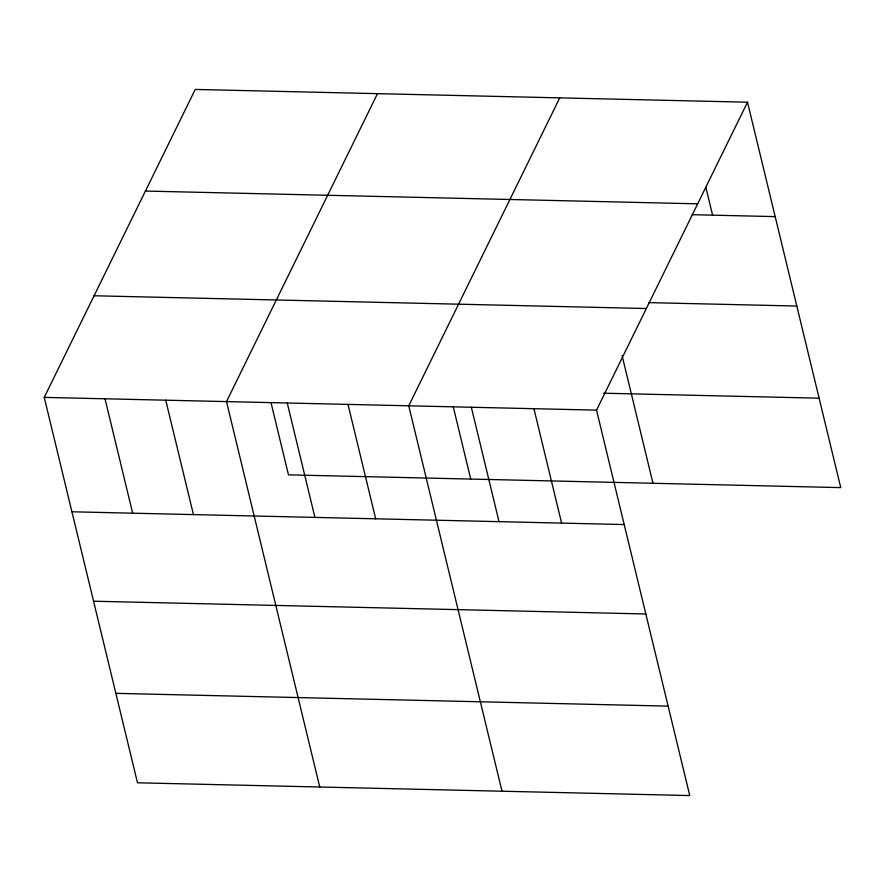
<?xml version="1.0" encoding="UTF-8"?>
<svg xmlns="http://www.w3.org/2000/svg" width="885" height="885" viewBox="0 0 885 885"><rect width="100%" height="100%" fill="white"/><g stroke="black" fill="none" stroke-linecap="round" stroke-linejoin="round"><path stroke-width="1.33" d="M747.504 102.206L596.523 410.142L689.758 795.56L137.496 782.794L44.25 397.387L195.242 89.44L747.504 102.206L840.75 487.613L288.477 474.858L270.976 402.52M377.486 93.655L226.505 401.591L319.739 787.008M559.74 97.87L408.748 405.806L501.994 791.212M145.417 191.06L697.679 203.827M692.181 214.69L775.183 216.615M648.506 302.615L796.821 306.044M94.076 295.767L646.349 308.522M603.725 393.205L819.112 398.184M44.25 397.387L596.523 410.142M71.928 511.784L624.202 524.551M93.567 601.214L645.84 613.98M115.858 693.353L668.131 706.119M705.832 187.233L712.591 215.166M622.111 355.67L652.975 483.276M533.932 408.704L561.61 523.101M471.34 407.255L499.018 521.652M453.231 406.735L470.731 479.062M348.004 404.401L375.671 518.809M287.249 402.996L314.927 517.404M165.749 400.186L193.428 514.594M105.005 398.781L132.673 513.189"/></g></svg>
